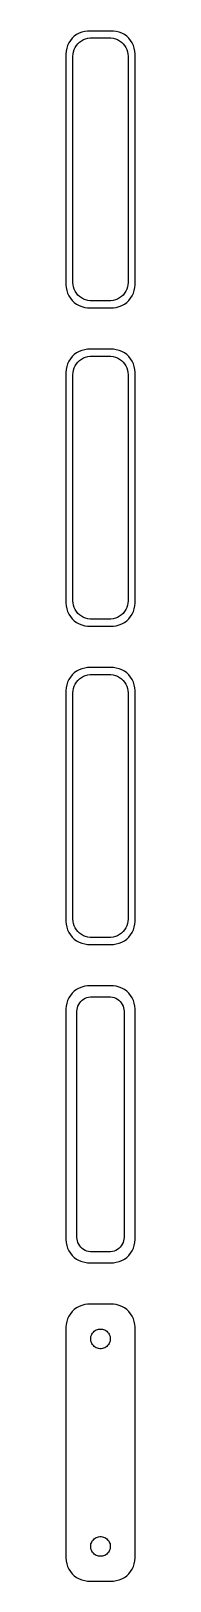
# Model space of a CAD drawing. Header units: metres. Extents: x -8 to 8, y 315 to 651.
import ezdxf

# ---------------------------------------------------------------- set-up
doc = ezdxf.new("R2010")
doc.units = ezdxf.units.M

msp = doc.modelspace()

# ---------------------------------------------------------------- linework, layer by layer
for p, q in [((-6.54507, 648.939), (-6.88153, 648.409)), ((-6.14484, 649.423), (-6.54507, 648.939)), ((-5.68712, 649.853), (-6.14484, 649.423)), ((-5.17912, 650.222), (-5.68712, 649.853)), ((-4.62889, 650.524), (-5.17912, 650.222)), ((-4.91586, 648.238), (-4.54968, 648.582)), ((-4.04507, 650.755), (-4.62889, 650.524)), ((-4.54968, 648.582), (-4.1433, 648.877)), ((-4.1433, 648.877), (-3.70311, 649.119)), ((-3.4369, 650.911), (-4.04507, 650.755)), ((-3.70311, 649.119), (-3.23605, 649.304)), ((-2.81395, 650.99), (-3.4369, 650.911)), ((-3.23605, 649.304), (-2.74951, 649.429)), ((2.81395, 650.99), (-2.81395, 650.99)), ((-2.74951, 649.429), (-2.25116, 649.492)), ((-2.25116, 649.492), (2.25116, 649.492)), ((2.25116, 649.492), (2.74951, 649.429)), ((2.74951, 649.429), (3.23605, 649.304)), ((3.4369, 650.911), (2.81395, 650.99)), ((3.23605, 649.304), (3.70311, 649.119)), ((4.04507, 650.755), (3.4369, 650.911)), ((3.70311, 649.119), (4.1433, 648.877)), ((4.62889, 650.524), (4.04507, 650.755)), ((4.1433, 648.877), (4.54968, 648.582)), ((4.54968, 648.582), (4.91586, 648.238)), ((5.17912, 650.222), (4.62889, 650.524)), ((5.68712, 649.853), (5.17912, 650.222)), ((6.14484, 649.423), (5.68712, 649.853)), ((6.54507, 648.939), (6.14484, 649.423)), ((6.88153, 648.409), (6.54507, 648.939)), ((-7.46057, 646.627), (-7.5, 646)), ((-7.5, 646), (-7.5, 596)), ((-7.34291, 647.243), (-7.46057, 646.627)), ((-7.14888, 647.841), (-7.34291, 647.243)), ((-6.88153, 648.409), (-7.14888, 647.841)), ((-6, 645.5), (-5.96844, 646.001)), ((-6, 596.5), (-6, 645.5)), ((-5.96844, 646.001), (-5.87433, 646.495)), ((-5.87433, 646.495), (-5.7191, 646.972)), ((-5.7191, 646.972), (-5.50522, 647.427)), ((-5.50522, 647.427), (-5.23605, 647.851)), ((-5.23605, 647.851), (-4.91586, 648.238)), ((4.91586, 648.238), (5.23605, 647.851)), ((5.23605, 647.851), (5.50522, 647.427)), ((5.50522, 647.427), (5.7191, 646.972)), ((5.7191, 646.972), (5.87433, 646.495)), ((5.87433, 646.495), (5.96844, 646.001)), ((5.96844, 646.001), (6, 645.5)), ((6, 645.5), (6, 596.5)), ((7.14888, 647.841), (6.88153, 648.409)), ((7.34291, 647.243), (7.14888, 647.841)), ((7.46057, 646.627), (7.34291, 647.243)), ((7.5, 646), (7.46057, 646.627)), ((7.5, 596), (7.5, 646)), ((-7.5, 596), (-7.46057, 595.373)), ((-7.46057, 595.373), (-7.34291, 594.757)), ((-7.34291, 594.757), (-7.14888, 594.159)), ((-5.96844, 595.999), (-6, 596.5)), ((-5.87433, 595.505), (-5.96844, 595.999)), ((-5.7191, 595.028), (-5.87433, 595.505)), ((-5.50522, 594.573), (-5.7191, 595.028)), ((5.7191, 595.028), (5.50522, 594.573)), ((5.87433, 595.505), (5.7191, 595.028)), ((5.96844, 595.999), (5.87433, 595.505)), ((6, 596.5), (5.96844, 595.999)), ((7.14888, 594.159), (7.34291, 594.757)), ((7.34291, 594.757), (7.46057, 595.373)), ((7.46057, 595.373), (7.5, 596)), ((-7.14888, 594.159), (-6.88153, 593.591)), ((-6.88153, 593.591), (-6.54507, 593.061)), ((-6.54507, 593.061), (-6.14484, 592.577)), ((-6.14484, 592.577), (-5.68712, 592.147)), ((-5.68712, 592.147), (-5.17912, 591.778)), ((-5.23605, 594.149), (-5.50522, 594.573)), ((-4.91586, 593.762), (-5.23605, 594.149)), ((-5.17912, 591.778), (-4.62889, 591.476)), ((-4.54968, 593.418), (-4.91586, 593.762)), ((-4.62889, 591.476), (-4.04507, 591.245)), ((-4.1433, 593.123), (-4.54968, 593.418)), ((-3.70311, 592.881), (-4.1433, 593.123)), ((-3.23605, 592.696), (-3.70311, 592.881)), ((-2.74951, 592.571), (-3.23605, 592.696)), ((-2.25116, 592.508), (-2.74951, 592.571)), ((2.25116, 592.508), (-2.25116, 592.508)), ((2.74951, 592.571), (2.25116, 592.508)), ((3.23605, 592.696), (2.74951, 592.571)), ((3.70311, 592.881), (3.23605, 592.696)), ((4.1433, 593.123), (3.70311, 592.881)), ((4.04507, 591.245), (4.62889, 591.476)), ((4.54968, 593.418), (4.1433, 593.123)), ((4.91586, 593.762), (4.54968, 593.418)), ((4.62889, 591.476), (5.17912, 591.778)), ((5.23605, 594.149), (4.91586, 593.762)), ((5.17912, 591.778), (5.68712, 592.147)), ((5.50522, 594.573), (5.23605, 594.149)), ((5.68712, 592.147), (6.14484, 592.577)), ((6.14484, 592.577), (6.54507, 593.061)), ((6.54507, 593.061), (6.88153, 593.591)), ((6.88153, 593.591), (7.14888, 594.159)), ((-4.04507, 591.245), (-3.4369, 591.089)), ((-3.4369, 591.089), (-2.81395, 591.01)), ((-2.81395, 591.01), (2.81395, 591.01)), ((2.81395, 591.01), (3.4369, 591.089)), ((3.4369, 591.089), (4.04507, 591.245)), ((-4.62889, 581.524), (-5.17912, 581.222)), ((-4.04507, 581.755), (-4.62889, 581.524)), ((-3.4369, 581.911), (-4.04507, 581.755)), ((-2.81395, 581.99), (-3.4369, 581.911)), ((2.81395, 581.99), (-2.81395, 581.99)), ((3.4369, 581.911), (2.81395, 581.99)), ((4.04507, 581.755), (3.4369, 581.911)), ((4.62889, 581.524), (4.04507, 581.755)), ((5.17912, 581.222), (4.62889, 581.524)), ((-7.34291, 578.243), (-7.46057, 577.627)), ((-7.14888, 578.841), (-7.34291, 578.243)), ((-6.88153, 579.409), (-7.14888, 578.841)), ((-6.54507, 579.939), (-6.88153, 579.409)), ((-6.14484, 580.423), (-6.54507, 579.939)), ((-5.68712, 580.853), (-6.14484, 580.423)), ((-5.87433, 577.495), (-5.7191, 577.972)), ((-5.7191, 577.972), (-5.50522, 578.427)), ((-5.17912, 581.222), (-5.68712, 580.853)), ((-5.50522, 578.427), (-5.23605, 578.851)), ((-5.23605, 578.851), (-4.91586, 579.238)), ((-4.91586, 579.238), (-4.54968, 579.582)), ((-4.54968, 579.582), (-4.1433, 579.877)), ((-4.1433, 579.877), (-3.70311, 580.119)), ((-3.70311, 580.119), (-3.23605, 580.304)), ((-3.23605, 580.304), (-2.74951, 580.429)), ((-2.74951, 580.429), (-2.25116, 580.492)), ((-2.25116, 580.492), (2.25116, 580.492)), ((2.25116, 580.492), (2.74951, 580.429)), ((2.74951, 580.429), (3.23605, 580.304)), ((3.23605, 580.304), (3.70311, 580.119)), ((3.70311, 580.119), (4.1433, 579.877)), ((4.1433, 579.877), (4.54968, 579.582)), ((4.54968, 579.582), (4.91586, 579.238)), ((4.91586, 579.238), (5.23605, 578.851)), ((5.68712, 580.853), (5.17912, 581.222)), ((5.23605, 578.851), (5.50522, 578.427)), ((5.50522, 578.427), (5.7191, 577.972)), ((6.14484, 580.423), (5.68712, 580.853)), ((5.7191, 577.972), (5.87433, 577.495)), ((6.54507, 579.939), (6.14484, 580.423)), ((6.88153, 579.409), (6.54507, 579.939)), ((7.14888, 578.841), (6.88153, 579.409)), ((7.34291, 578.243), (7.14888, 578.841)), ((7.46057, 577.627), (7.34291, 578.243)), ((-7.46057, 577.627), (-7.5, 577)), ((-7.5, 577), (-7.5, 527)), ((-6, 576.5), (-5.96844, 577.001)), ((-6, 527.5), (-6, 576.5)), ((-5.96844, 577.001), (-5.87433, 577.495)), ((5.87433, 577.495), (5.96844, 577.001)), ((5.96844, 577.001), (6, 576.5)), ((6, 576.5), (6, 527.5)), ((7.5, 577), (7.46057, 577.627)), ((7.5, 527), (7.5, 577)), ((-5.96844, 526.999), (-6, 527.5)), ((6, 527.5), (5.96844, 526.999)), ((-7.5, 527), (-7.46057, 526.373)), ((-7.46057, 526.373), (-7.34291, 525.757)), ((-7.34291, 525.757), (-7.14888, 525.159)), ((-7.14888, 525.159), (-6.88153, 524.591)), ((-6.88153, 524.591), (-6.54507, 524.061)), ((-5.87433, 526.505), (-5.96844, 526.999)), ((-5.7191, 526.028), (-5.87433, 526.505)), ((-5.50522, 525.573), (-5.7191, 526.028)), ((-5.23605, 525.149), (-5.50522, 525.573)), ((-4.91586, 524.762), (-5.23605, 525.149)), ((-4.54968, 524.418), (-4.91586, 524.762)), ((-4.1433, 524.123), (-4.54968, 524.418)), ((4.54968, 524.418), (4.1433, 524.123)), ((4.91586, 524.762), (4.54968, 524.418)), ((5.23605, 525.149), (4.91586, 524.762)), ((5.50522, 525.573), (5.23605, 525.149)), ((5.7191, 526.028), (5.50522, 525.573)), ((5.87433, 526.505), (5.7191, 526.028)), ((5.96844, 526.999), (5.87433, 526.505)), ((6.54507, 524.061), (6.88153, 524.591)), ((6.88153, 524.591), (7.14888, 525.159)), ((7.14888, 525.159), (7.34291, 525.757)), ((7.34291, 525.757), (7.46057, 526.373)), ((7.46057, 526.373), (7.5, 527)), ((-6.54507, 524.061), (-6.14484, 523.577)), ((-6.14484, 523.577), (-5.68712, 523.147)), ((-5.68712, 523.147), (-5.17912, 522.778)), ((-5.17912, 522.778), (-4.62889, 522.476)), ((-4.62889, 522.476), (-4.04507, 522.245)), ((-3.70311, 523.881), (-4.1433, 524.123)), ((-4.04507, 522.245), (-3.4369, 522.089)), ((-3.23605, 523.696), (-3.70311, 523.881)), ((-3.4369, 522.089), (-2.81395, 522.01)), ((-2.74951, 523.571), (-3.23605, 523.696)), ((-2.81395, 522.01), (2.81395, 522.01)), ((-2.25116, 523.508), (-2.74951, 523.571)), ((2.25116, 523.508), (-2.25116, 523.508)), ((2.74951, 523.571), (2.25116, 523.508)), ((3.23605, 523.696), (2.74951, 523.571)), ((2.81395, 522.01), (3.4369, 522.089)), ((3.70311, 523.881), (3.23605, 523.696)), ((3.4369, 522.089), (4.04507, 522.245)), ((4.1433, 524.123), (3.70311, 523.881)), ((4.04507, 522.245), (4.62889, 522.476)), ((4.62889, 522.476), (5.17912, 522.778)), ((5.17912, 522.778), (5.68712, 523.147)), ((5.68712, 523.147), (6.14484, 523.577)), ((6.14484, 523.577), (6.54507, 524.061)), ((-6.54507, 510.939), (-6.88153, 510.409)), ((-6.14484, 511.423), (-6.54507, 510.939)), ((-5.68712, 511.853), (-6.14484, 511.423)), ((-5.17912, 512.222), (-5.68712, 511.853)), ((-4.62889, 512.524), (-5.17912, 512.222)), ((-4.04507, 512.755), (-4.62889, 512.524)), ((-4.54968, 510.582), (-4.1433, 510.877)), ((-4.1433, 510.877), (-3.70311, 511.119)), ((-3.4369, 512.911), (-4.04507, 512.755)), ((-3.70311, 511.119), (-3.23605, 511.304)), ((-2.81395, 512.99), (-3.4369, 512.911)), ((-3.23605, 511.304), (-2.74951, 511.429)), ((2.81395, 512.99), (-2.81395, 512.99)), ((-2.74951, 511.429), (-2.25116, 511.492)), ((-2.25116, 511.492), (2.25116, 511.492)), ((2.25116, 511.492), (2.74951, 511.429)), ((2.74951, 511.429), (3.23605, 511.304)), ((3.4369, 512.911), (2.81395, 512.99)), ((3.23605, 511.304), (3.70311, 511.119)), ((4.04507, 512.755), (3.4369, 512.911)), ((3.70311, 511.119), (4.1433, 510.877)), ((4.62889, 512.524), (4.04507, 512.755)), ((4.1433, 510.877), (4.54968, 510.582)), ((5.17912, 512.222), (4.62889, 512.524)), ((5.68712, 511.853), (5.17912, 512.222)), ((6.14484, 511.423), (5.68712, 511.853)), ((6.54507, 510.939), (6.14484, 511.423)), ((6.88153, 510.409), (6.54507, 510.939)), ((-7.46057, 508.627), (-7.5, 508)), ((-7.5, 508), (-7.5, 458)), ((-7.34291, 509.243), (-7.46057, 508.627)), ((-7.14888, 509.841), (-7.34291, 509.243)), ((-6.88153, 510.409), (-7.14888, 509.841)), ((-6, 507.5), (-5.96844, 508.001)), ((-6, 458.5), (-6, 507.5)), ((-5.96844, 508.001), (-5.87433, 508.495)), ((-5.87433, 508.495), (-5.7191, 508.972)), ((-5.7191, 508.972), (-5.50522, 509.427)), ((-5.50522, 509.427), (-5.23605, 509.851)), ((-5.23605, 509.851), (-4.91586, 510.238)), ((-4.91586, 510.238), (-4.54968, 510.582)), ((4.54968, 510.582), (4.91586, 510.238)), ((4.91586, 510.238), (5.23605, 509.851)), ((5.23605, 509.851), (5.50522, 509.427)), ((5.50522, 509.427), (5.7191, 508.972)), ((5.7191, 508.972), (5.87433, 508.495)), ((5.87433, 508.495), (5.96844, 508.001)), ((5.96844, 508.001), (6, 507.5)), ((6, 507.5), (6, 458.5)), ((7.14888, 509.841), (6.88153, 510.409)), ((7.34291, 509.243), (7.14888, 509.841)), ((7.46057, 508.627), (7.34291, 509.243)), ((7.5, 508), (7.46057, 508.627)), ((7.5, 458), (7.5, 508)), ((-7.5, 458), (-7.46057, 457.373)), ((-7.46057, 457.373), (-7.34291, 456.757)), ((-5.96844, 457.999), (-6, 458.5)), ((-5.87433, 457.505), (-5.96844, 457.999)), ((-5.7191, 457.028), (-5.87433, 457.505)), ((-5.50522, 456.573), (-5.7191, 457.028)), ((5.7191, 457.028), (5.50522, 456.573)), ((5.87433, 457.505), (5.7191, 457.028)), ((5.96844, 457.999), (5.87433, 457.505)), ((6, 458.5), (5.96844, 457.999)), ((7.34291, 456.757), (7.46057, 457.373)), ((7.46057, 457.373), (7.5, 458)), ((-7.34291, 456.757), (-7.14888, 456.159)), ((-7.14888, 456.159), (-6.88153, 455.591)), ((-6.88153, 455.591), (-6.54507, 455.061)), ((-6.54507, 455.061), (-6.14484, 454.577)), ((-6.14484, 454.577), (-5.68712, 454.147)), ((-5.68712, 454.147), (-5.17912, 453.778)), ((-5.23605, 456.149), (-5.50522, 456.573)), ((-4.91586, 455.762), (-5.23605, 456.149)), ((-5.17912, 453.778), (-4.62889, 453.476)), ((-4.54968, 455.418), (-4.91586, 455.762)), ((-4.1433, 455.123), (-4.54968, 455.418)), ((-3.70311, 454.881), (-4.1433, 455.123)), ((-3.23605, 454.696), (-3.70311, 454.881)), ((-2.74951, 454.571), (-3.23605, 454.696)), ((-2.25116, 454.508), (-2.74951, 454.571)), ((2.25116, 454.508), (-2.25116, 454.508)), ((2.74951, 454.571), (2.25116, 454.508)), ((3.23605, 454.696), (2.74951, 454.571)), ((3.70311, 454.881), (3.23605, 454.696)), ((4.1433, 455.123), (3.70311, 454.881)), ((4.54968, 455.418), (4.1433, 455.123)), ((4.91586, 455.762), (4.54968, 455.418)), ((4.62889, 453.476), (5.17912, 453.778)), ((5.23605, 456.149), (4.91586, 455.762)), ((5.17912, 453.778), (5.68712, 454.147)), ((5.50522, 456.573), (5.23605, 456.149)), ((5.68712, 454.147), (6.14484, 454.577)), ((6.14484, 454.577), (6.54507, 455.061)), ((6.54507, 455.061), (6.88153, 455.591)), ((6.88153, 455.591), (7.14888, 456.159)), ((7.14888, 456.159), (7.34291, 456.757)), ((-4.62889, 453.476), (-4.04507, 453.245)), ((-4.04507, 453.245), (-3.4369, 453.089)), ((-3.4369, 453.089), (-2.81395, 453.01)), ((-2.81395, 453.01), (2.81395, 453.01)), ((2.81395, 453.01), (3.4369, 453.089)), ((3.4369, 453.089), (4.04507, 453.245)), ((4.04507, 453.245), (4.62889, 453.476)), ((-4.62889, 443.524), (-5.17912, 443.222)), ((-4.04507, 443.755), (-4.62889, 443.524)), ((-3.4369, 443.911), (-4.04507, 443.755)), ((-2.81395, 443.99), (-3.4369, 443.911)), ((2.81395, 443.99), (-2.81395, 443.99)), ((3.4369, 443.911), (2.81395, 443.99)), ((4.04507, 443.755), (3.4369, 443.911)), ((4.62889, 443.524), (4.04507, 443.755)), ((5.17912, 443.222), (4.62889, 443.524)), ((-7.34291, 440.243), (-7.46057, 439.627)), ((-7.14888, 440.841), (-7.34291, 440.243)), ((-6.88153, 441.409), (-7.14888, 440.841)), ((-6.54507, 441.939), (-6.88153, 441.409)), ((-6.14484, 442.423), (-6.54507, 441.939)), ((-5.68712, 442.853), (-6.14484, 442.423)), ((-5.17912, 443.222), (-5.68712, 442.853)), ((-4.72786, 440), (-4.5184, 440.33)), ((-4.5184, 440.33), (-4.26921, 440.631)), ((-4.26921, 440.631), (-3.98424, 440.899)), ((-3.98424, 440.899), (-3.66798, 441.128)), ((-3.66798, 441.128), (-3.32541, 441.317)), ((-3.32541, 441.317), (-2.96194, 441.461)), ((-2.96194, 441.461), (-2.5833, 441.558)), ((-2.5833, 441.558), (-2.19545, 441.607)), ((-2.19545, 441.607), (2.19545, 441.607)), ((2.19545, 441.607), (2.5833, 441.558)), ((2.5833, 441.558), (2.96194, 441.461)), ((2.96194, 441.461), (3.32541, 441.317)), ((3.32541, 441.317), (3.66798, 441.128)), ((3.66798, 441.128), (3.98424, 440.899)), ((3.98424, 440.899), (4.26921, 440.631)), ((4.26921, 440.631), (4.5184, 440.33)), ((4.5184, 440.33), (4.72786, 440)), ((5.68712, 442.853), (5.17912, 443.222)), ((6.14484, 442.423), (5.68712, 442.853)), ((6.54507, 441.939), (6.14484, 442.423)), ((6.88153, 441.409), (6.54507, 441.939)), ((7.14888, 440.841), (6.88153, 441.409)), ((7.34291, 440.243), (7.14888, 440.841)), ((7.46057, 439.627), (7.34291, 440.243)), ((-7.46057, 439.627), (-7.5, 439)), ((-7.5, 439), (-7.5, 389)), ((-5.11292, 438.5), (-5.08836, 438.89)), ((-5.11292, 389.5), (-5.11292, 438.5)), ((-5.08836, 438.89), (-5.01512, 439.274)), ((-5.01512, 439.274), (-4.89432, 439.646)), ((-4.89432, 439.646), (-4.72786, 440)), ((4.72786, 440), (4.89432, 439.646)), ((4.89432, 439.646), (5.01512, 439.274)), ((5.01512, 439.274), (5.08836, 438.89)), ((5.08836, 438.89), (5.11292, 438.5)), ((5.11292, 438.5), (5.11292, 389.5)), ((7.5, 439), (7.46057, 439.627)), ((7.5, 389), (7.5, 439)), ((-7.5, 389), (-7.46057, 388.373)), ((-7.46057, 388.373), (-7.34291, 387.757)), ((-7.34291, 387.757), (-7.14888, 387.159)), ((-7.14888, 387.159), (-6.88153, 386.591)), ((-6.88153, 386.591), (-6.54507, 386.061)), ((-5.08836, 389.11), (-5.11292, 389.5)), ((-5.01512, 388.726), (-5.08836, 389.11)), ((-4.89432, 388.354), (-5.01512, 388.726)), ((-4.72786, 388), (-4.89432, 388.354)), ((-4.5184, 387.67), (-4.72786, 388)), ((-4.26921, 387.369), (-4.5184, 387.67)), ((-3.98424, 387.101), (-4.26921, 387.369)), ((-3.66798, 386.872), (-3.98424, 387.101)), ((-3.32541, 386.683), (-3.66798, 386.872)), ((-2.96194, 386.539), (-3.32541, 386.683)), ((-2.5833, 386.442), (-2.96194, 386.539)), ((-2.19545, 386.393), (-2.5833, 386.442)), ((2.19545, 386.393), (-2.19545, 386.393)), ((2.5833, 386.442), (2.19545, 386.393)), ((2.96194, 386.539), (2.5833, 386.442)), ((3.32541, 386.683), (2.96194, 386.539)), ((3.66798, 386.872), (3.32541, 386.683)), ((3.98424, 387.101), (3.66798, 386.872)), ((4.26921, 387.369), (3.98424, 387.101)), ((4.5184, 387.67), (4.26921, 387.369)), ((4.72786, 388), (4.5184, 387.67)), ((4.89432, 388.354), (4.72786, 388)), ((5.01512, 388.726), (4.89432, 388.354)), ((5.08836, 389.11), (5.01512, 388.726)), ((5.11292, 389.5), (5.08836, 389.11)), ((6.54507, 386.061), (6.88153, 386.591)), ((6.88153, 386.591), (7.14888, 387.159)), ((7.14888, 387.159), (7.34291, 387.757)), ((7.34291, 387.757), (7.46057, 388.373)), ((7.46057, 388.373), (7.5, 389)), ((-6.54507, 386.061), (-6.14484, 385.577)), ((-6.14484, 385.577), (-5.68712, 385.147)), ((-5.68712, 385.147), (-5.17912, 384.778)), ((-5.17912, 384.778), (-4.62889, 384.476)), ((-4.62889, 384.476), (-4.04507, 384.245)), ((-4.04507, 384.245), (-3.4369, 384.089)), ((-3.4369, 384.089), (-2.81395, 384.01)), ((-2.81395, 384.01), (2.81395, 384.01)), ((2.81395, 384.01), (3.4369, 384.089)), ((3.4369, 384.089), (4.04507, 384.245)), ((4.04507, 384.245), (4.62889, 384.476)), ((4.62889, 384.476), (5.17912, 384.778)), ((5.17912, 384.778), (5.68712, 385.147)), ((5.68712, 385.147), (6.14484, 385.577)), ((6.14484, 385.577), (6.54507, 386.061)), ((-6.54507, 372.939), (-6.88153, 372.409)), ((-6.14484, 373.423), (-6.54507, 372.939)), ((-5.68712, 373.853), (-6.14484, 373.423)), ((-5.17912, 374.222), (-5.68712, 373.853)), ((-4.62889, 374.524), (-5.17912, 374.222)), ((-4.04507, 374.755), (-4.62889, 374.524)), ((-3.4369, 374.911), (-4.04507, 374.755)), ((-2.81395, 374.99), (-3.4369, 374.911)), ((2.81395, 374.99), (-2.81395, 374.99)), ((3.4369, 374.911), (2.81395, 374.99)), ((4.04507, 374.755), (3.4369, 374.911)), ((4.62889, 374.524), (4.04507, 374.755)), ((5.17912, 374.222), (4.62889, 374.524)), ((5.68712, 373.853), (5.17912, 374.222)), ((6.14484, 373.423), (5.68712, 373.853)), ((6.54507, 372.939), (6.14484, 373.423)), ((6.88153, 372.409), (6.54507, 372.939)), ((-7.46057, 370.627), (-7.5, 370)), ((-7.5, 370), (-7.5, 320)), ((-7.34291, 371.243), (-7.46057, 370.627)), ((-7.14888, 371.841), (-7.34291, 371.243)), ((-6.88153, 372.409), (-7.14888, 371.841)), ((-0.659836, 369.531), (-0.400101, 369.597)), ((-0.400101, 369.597), (-0.134064, 369.631)), ((-0.134064, 369.631), (0.134064, 369.631)), ((0.134064, 369.631), (0.400101, 369.597)), ((0.400101, 369.597), (0.659836, 369.531)), ((7.14888, 371.841), (6.88153, 372.409)), ((7.34291, 371.243), (7.14888, 371.841)), ((7.46057, 370.627), (7.34291, 371.243)), ((7.5, 370), (7.46057, 370.627)), ((7.5, 320), (7.5, 370)), ((-2.13528, 367.5), (-2.11845, 367.768)), ((-2.11845, 367.232), (-2.13528, 367.5)), ((-2.11845, 367.768), (-2.06821, 368.031)), ((-2.06821, 366.969), (-2.11845, 367.232)), ((-2.06821, 368.031), (-1.98534, 368.286)), ((-1.98534, 366.714), (-2.06821, 366.969)), ((-1.98534, 368.286), (-1.87117, 368.529)), ((-1.87117, 366.471), (-1.98534, 366.714)), ((-1.87117, 368.529), (-1.72748, 368.755)), ((-1.72748, 366.245), (-1.87117, 366.471)), ((-1.72748, 368.755), (-1.55655, 368.962)), ((-1.55655, 366.038), (-1.72748, 366.245)), ((-1.55655, 368.962), (-1.36108, 369.145)), ((-1.36108, 369.145), (-1.14413, 369.303)), ((-1.14413, 369.303), (-0.909149, 369.432)), ((-0.909149, 369.432), (-0.659836, 369.531)), ((0.659836, 369.531), (0.909149, 369.432)), ((0.909149, 369.432), (1.14413, 369.303)), ((1.14413, 369.303), (1.36108, 369.145)), ((1.36108, 369.145), (1.55655, 368.962)), ((1.55655, 368.962), (1.72748, 368.755)), ((1.72748, 366.245), (1.55655, 366.038)), ((1.72748, 368.755), (1.87117, 368.529)), ((1.87117, 366.471), (1.72748, 366.245)), ((1.87117, 368.529), (1.98534, 368.286)), ((1.98534, 366.714), (1.87117, 366.471)), ((1.98534, 368.286), (2.06821, 368.031)), ((2.06821, 366.969), (1.98534, 366.714)), ((2.06821, 368.031), (2.11845, 367.768)), ((2.11845, 367.232), (2.06821, 366.969)), ((2.11845, 367.768), (2.13528, 367.5)), ((2.13528, 367.5), (2.11845, 367.232)), ((-1.36108, 365.855), (-1.55655, 366.038)), ((-1.14413, 365.697), (-1.36108, 365.855)), ((-0.909149, 365.568), (-1.14413, 365.697)), ((-0.659836, 365.469), (-0.909149, 365.568)), ((-0.400101, 365.403), (-0.659836, 365.469)), ((-0.134064, 365.369), (-0.400101, 365.403)), ((0.134064, 365.369), (-0.134064, 365.369)), ((0.400101, 365.403), (0.134064, 365.369)), ((0.659836, 365.469), (0.400101, 365.403)), ((0.909149, 365.568), (0.659836, 365.469)), ((1.14413, 365.697), (0.909149, 365.568)), ((1.36108, 365.855), (1.14413, 365.697)), ((1.55655, 366.038), (1.36108, 365.855)), ((-2.13528, 322.5), (-2.11845, 322.768)), ((-2.11845, 322.768), (-2.06821, 323.031)), ((-2.06821, 323.031), (-1.98534, 323.286)), ((-1.98534, 323.286), (-1.87117, 323.529)), ((-1.87117, 323.529), (-1.72748, 323.755)), ((-1.72748, 323.755), (-1.55655, 323.962)), ((-1.55655, 323.962), (-1.36108, 324.145)), ((-1.36108, 324.145), (-1.14413, 324.303)), ((-1.14413, 324.303), (-0.909149, 324.432)), ((-0.909149, 324.432), (-0.659836, 324.531)), ((-0.659836, 324.531), (-0.400101, 324.597)), ((-0.400101, 324.597), (-0.134064, 324.631)), ((-0.134064, 324.631), (0.134064, 324.631)), ((0.134064, 324.631), (0.400101, 324.597)), ((0.400101, 324.597), (0.659836, 324.531)), ((0.659836, 324.531), (0.909149, 324.432)), ((0.909149, 324.432), (1.14413, 324.303)), ((1.14413, 324.303), (1.36108, 324.145)), ((1.36108, 324.145), (1.55655, 323.962)), ((1.55655, 323.962), (1.72748, 323.755)), ((1.72748, 323.755), (1.87117, 323.529)), ((1.87117, 323.529), (1.98534, 323.286)), ((1.98534, 323.286), (2.06821, 323.031)), ((2.06821, 323.031), (2.11845, 322.768)), ((2.11845, 322.768), (2.13528, 322.5)), ((-7.5, 320), (-7.46057, 319.373)), ((-7.46057, 319.373), (-7.34291, 318.757)), ((-2.11845, 322.232), (-2.13528, 322.5)), ((-2.06821, 321.969), (-2.11845, 322.232)), ((-1.98534, 321.714), (-2.06821, 321.969)), ((-1.87117, 321.471), (-1.98534, 321.714)), ((-1.72748, 321.245), (-1.87117, 321.471)), ((-1.55655, 321.038), (-1.72748, 321.245)), ((-1.36108, 320.855), (-1.55655, 321.038)), ((-1.14413, 320.697), (-1.36108, 320.855)), ((-0.909149, 320.568), (-1.14413, 320.697)), ((-0.659836, 320.469), (-0.909149, 320.568)), ((-0.400101, 320.403), (-0.659836, 320.469)), ((-0.134064, 320.369), (-0.400101, 320.403)), ((0.134064, 320.369), (-0.134064, 320.369)), ((0.400101, 320.403), (0.134064, 320.369)), ((0.659836, 320.469), (0.400101, 320.403)), ((0.909149, 320.568), (0.659836, 320.469)), ((1.14413, 320.697), (0.909149, 320.568)), ((1.36108, 320.855), (1.14413, 320.697)), ((1.55655, 321.038), (1.36108, 320.855)), ((1.72748, 321.245), (1.55655, 321.038)), ((1.87117, 321.471), (1.72748, 321.245)), ((1.98534, 321.714), (1.87117, 321.471)), ((2.06821, 321.969), (1.98534, 321.714)), ((2.11845, 322.232), (2.06821, 321.969)), ((2.13528, 322.5), (2.11845, 322.232)), ((7.34291, 318.757), (7.46057, 319.373)), ((7.46057, 319.373), (7.5, 320)), ((-7.34291, 318.757), (-7.14888, 318.159)), ((-7.14888, 318.159), (-6.88153, 317.591)), ((-6.88153, 317.591), (-6.54507, 317.061)), ((-6.54507, 317.061), (-6.14484, 316.577)), ((-6.14484, 316.577), (-5.68712, 316.147)), ((-5.68712, 316.147), (-5.17912, 315.778)), ((5.17912, 315.778), (5.68712, 316.147)), ((5.68712, 316.147), (6.14484, 316.577)), ((6.14484, 316.577), (6.54507, 317.061)), ((6.54507, 317.061), (6.88153, 317.591)), ((6.88153, 317.591), (7.14888, 318.159)), ((7.14888, 318.159), (7.34291, 318.757)), ((-5.17912, 315.778), (-4.62889, 315.476)), ((-4.62889, 315.476), (-4.04507, 315.245)), ((-4.04507, 315.245), (-3.4369, 315.089)), ((-3.4369, 315.089), (-2.81395, 315.01)), ((-2.81395, 315.01), (2.81395, 315.01)), ((2.81395, 315.01), (3.4369, 315.089)), ((3.4369, 315.089), (4.04507, 315.245)), ((4.04507, 315.245), (4.62889, 315.476)), ((4.62889, 315.476), (5.17912, 315.778))]:
    msp.add_line(p, q)

doc.saveas('drawing.dxf')
